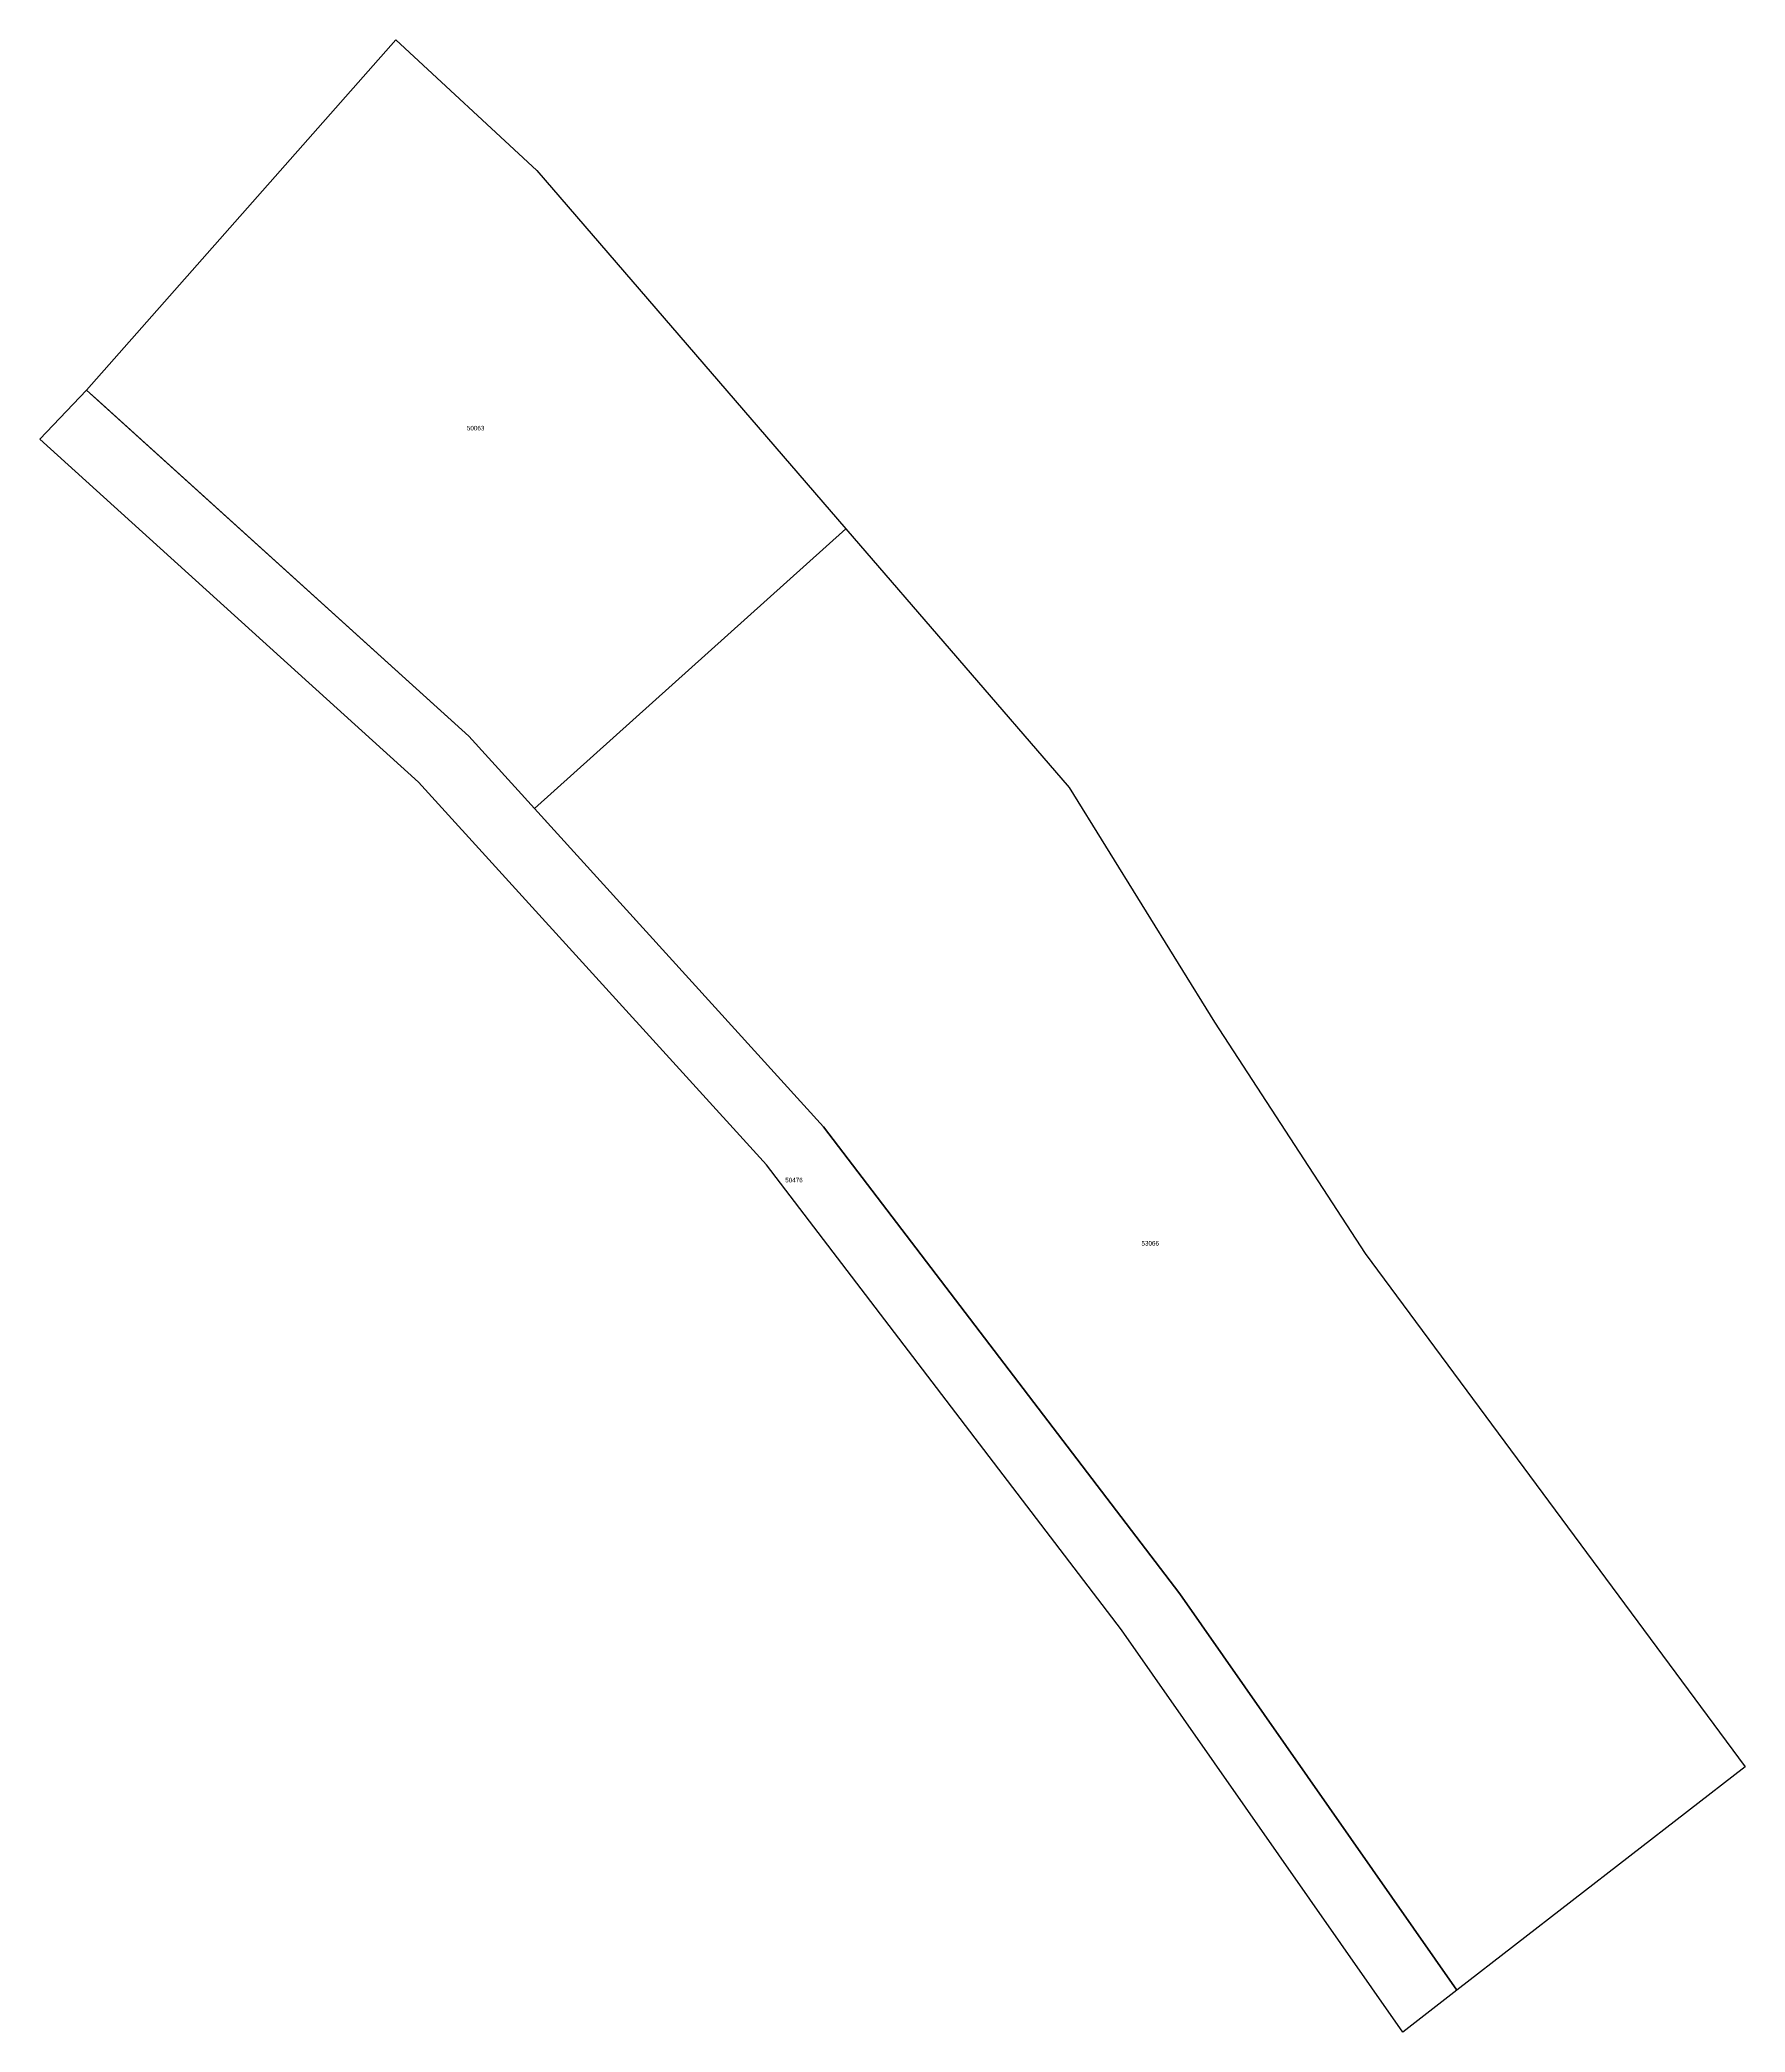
# Model space of a CAD drawing. Header units: inches. Extents: x 383227.7 to 383302.5, y 683674.3 to 683761.6.
import ezdxf

# ---------------------------------------------------------------- set-up
doc = ezdxf.new("R2010")
doc.units = ezdxf.units.IN
doc.header["$MEASUREMENT"] = 0
doc.layers.add('CADASTRAL_PARCELS', color=221, linetype='Continuous', true_color=0xee64e1)
doc.layers.add('LABEL', color=157, linetype='Continuous', true_color=0x43646d)

msp = doc.modelspace()

# ---------------------------------------------------------------- linework, layer by layer
at = {"layer": 'CADASTRAL_PARCELS'}
for points in [[(383229.78, 683746.27), (383243.33, 683761.63), (383249.51, 683755.9), (383263.05, 683740.2), (383249.41, 683727.93), (383246.53, 683731.11), (383230.17, 683745.92)], [(383227.73, 683744.13), (383229.78, 683746.27), (383246.53, 683731.11), (383262.08, 683713.98), (383277.7, 683693.5), (383289.84, 683676.13), (383287.47, 683674.29), (383275.13, 683691.92), (383259.58, 683712.31), (383244.32, 683729.09)], [(383249.41, 683727.93), (383263.05, 683740.2), (383272.85, 683728.85), (383279.21, 683718.57), (383285.81, 683708.43), (383302.47, 683685.92), (383289.84, 683676.13), (383277.7, 683693.5), (383262.08, 683713.98)]]:
    msp.add_lwpolyline(points, close=True, dxfattribs=at)

# ---------------------------------------------------------------- texts
at = {"layer": 'LABEL'}
for s, p in [('50063', (383246.444, 683744.508)), ('50476', (383260.397, 683711.545)), ('53066', (383276.011, 683708.772))]:
    msp.add_text(s, height=0.2, dxfattribs=at).set_placement(p)

doc.saveas('drawing.dxf')
